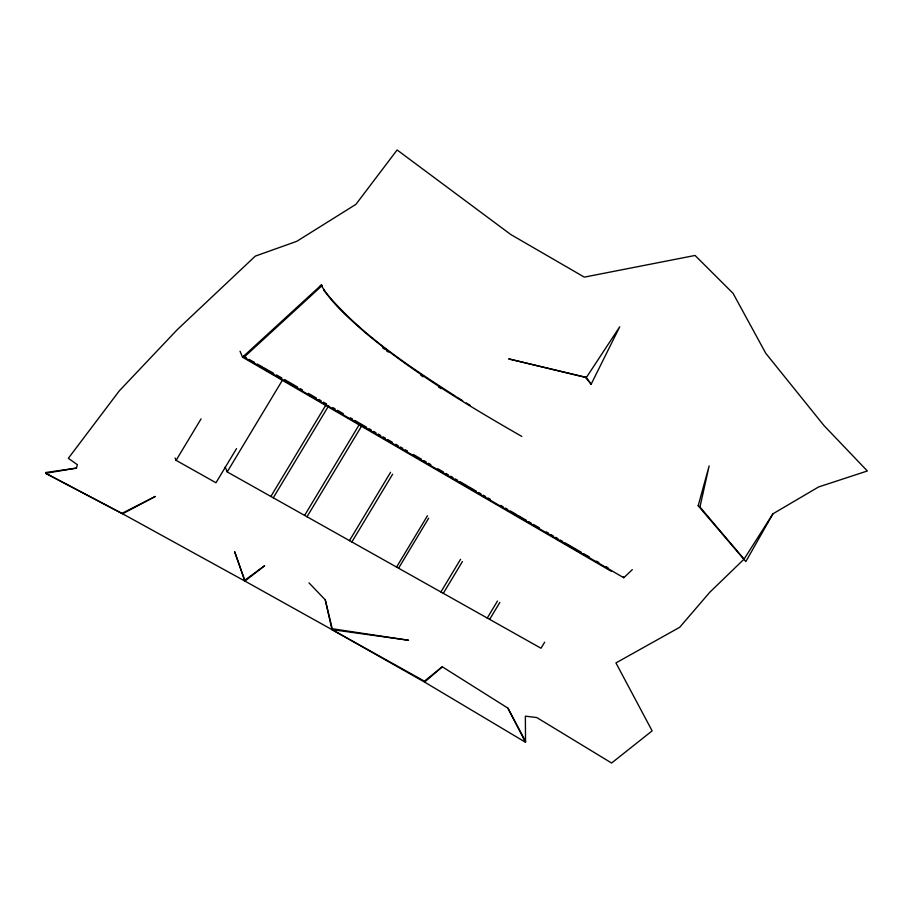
<?xml version="1.0" encoding="UTF-8"?>
<svg xmlns="http://www.w3.org/2000/svg" width="913" height="913" viewBox="0 0 913 913"><rect width="100%" height="100%" fill="white"/><g stroke="black" fill="none" stroke-linecap="round" stroke-linejoin="round"><path stroke-width="1.37" d="M308.982 582.859L325.268 599.875L331.967 629.605L424.579 682.091L525.534 742.28L525.363 716.146L536.798 717.561L611.596 763.028L652.133 730.868L615.933 662.918L679.683 627.311L709.778 592.275L744.061 559.133L772.934 513.802L818.55 486.983L867.35 470.982L823.983 425.572L765.779 353.32L733.082 293.358L695.067 255.457L584.32 277.13L510.721 234.481L397.121 149.972L355.899 204.364L296.748 241.34L255.298 256.119L177.225 329.696L119.272 390.89L68.349 458.315L77.354 464.683L76.441 468.118L45.65 473.288L45.753 472.5L76.441 468.118M122.399 513.174L155.313 496.432L122.593 513.791L45.65 473.288L122.593 513.791L244.946 581.102L234.641 551.703L244.946 581.102L424.385 681.166L424.579 682.091L442.291 666.798L507.879 708.111L525.614 741.47M744.061 559.133L699.951 507.035L709.139 465.904L698.183 505.745L745.841 561.575L772.934 513.802M332.229 628.737L331.967 629.605L408.568 640.264L332.229 628.737L325.268 599.875M591.156 384.19L619.71 326.808L586.351 377.548L591.156 384.19L585.381 377.217L508.678 358.889L586.351 377.548L585.381 377.217M236.535 448.614L215.982 482.76L176.095 460.346L201.054 418.873M544.662 642.181L541.01 648.241L227.211 471.918L282.585 379.922M270.864 496.478L326.569 403.911M273.284 497.802L328.657 405.806M304.611 515.4L359.231 424.648M306.996 516.781L361.97 425.435M349.474 540.61L390.57 472.318M351.87 541.957L392.647 474.189M396.573 567.076L427.467 515.754M398.582 568.206L428.665 518.207M440.888 591.978L460.563 559.292M443.296 593.336L462.423 561.563M487.257 618.033L497.471 601.051M489.642 619.379L499.845 602.42M632.321 569.632L623.784 577.746L623.385 576.788M611.493 571.401L242.538 357.177L321.171 285.13C332.092 304.109 349.371 318.489 365.52 332.88C413.68 372.926 467.616 405.281 521.779 436.414M623.693 577.689L244.033 357.223L321.559 286.077L321.171 285.13L320.258 285.86M323.727 290.14C359.106 333.667 408.294 365.908 455.496 396.242M424.385 681.166L442.291 666.798M244.946 581.102L264.644 565.706L245.061 580.017M246.362 357.828L243.634 356.275L244.033 357.223M249.089 359.38L254.556 362.484M257.283 364.036L262.75 367.14M263.663 367.654L267.304 369.719M268.205 370.244L273.672 373.337M276.399 374.889L281.866 377.993M284.594 379.546L286.408 380.584M287.321 381.098L297.821 387.215M300.16 388.573L302.488 389.931M308.32 393.32L316.491 398.079M318.82 399.438L321.159 400.796M323.487 402.154L325.815 403.512M332.823 407.586L335.151 408.944M337.49 410.302L343.322 413.703M350.318 417.777L352.646 419.135M354.986 420.494L366.649 427.295M368.978 428.654L371.317 430.012M373.645 431.37L375.985 432.728M378.313 434.086L380.653 435.444M382.981 436.802L385.32 438.16M387.648 439.518L392.316 442.234M395.808 444.277L398.148 445.635M400.476 446.993L402.816 448.351M405.144 449.71L407.483 451.068M413.315 454.457L421.475 459.216M423.815 460.574L426.143 461.932M428.482 463.29L430.81 464.649M437.806 468.734L443.638 472.124M445.978 473.482L448.306 474.84M450.645 476.198L452.974 477.556M455.313 478.914L457.641 480.272M459.969 481.63L476.301 491.148M478.64 492.506L480.968 493.865M483.308 495.223L485.636 496.581M487.976 497.939L490.304 499.297M500.803 505.414L503.131 506.772M505.471 508.13L507.799 509.488M510.139 510.846L517.135 514.921M518.299 515.605L526.47 520.353M528.798 521.711L531.138 523.069M533.466 524.439L539.298 527.828M546.305 531.902L548.633 533.26M550.961 534.619L553.301 535.977M555.629 537.335L557.969 538.704M560.297 540.062L562.636 541.42M564.964 542.779L581.296 552.285M583.624 553.643L589.467 557.044M596.463 561.118L598.791 562.476M605.798 566.551L608.126 567.909M466.326 402.975L469.955 405.201M462.708 400.739L456.694 396.995M438.457 386.952L441.047 388.63M420.825 375.254L423.039 376.761M698.183 505.745L699.951 507.035M386.336 350.626L388.23 352.053M382.581 347.762L384.453 349.2M321.707 284.993L322.426 285.895M507.879 708.111L525.534 742.28M324.001 289.923L324.4 290.87M240.051 351.254L242.538 357.177M225.169 467.057L227.211 471.918M175.091 457.984L176.095 460.346"/></g></svg>
